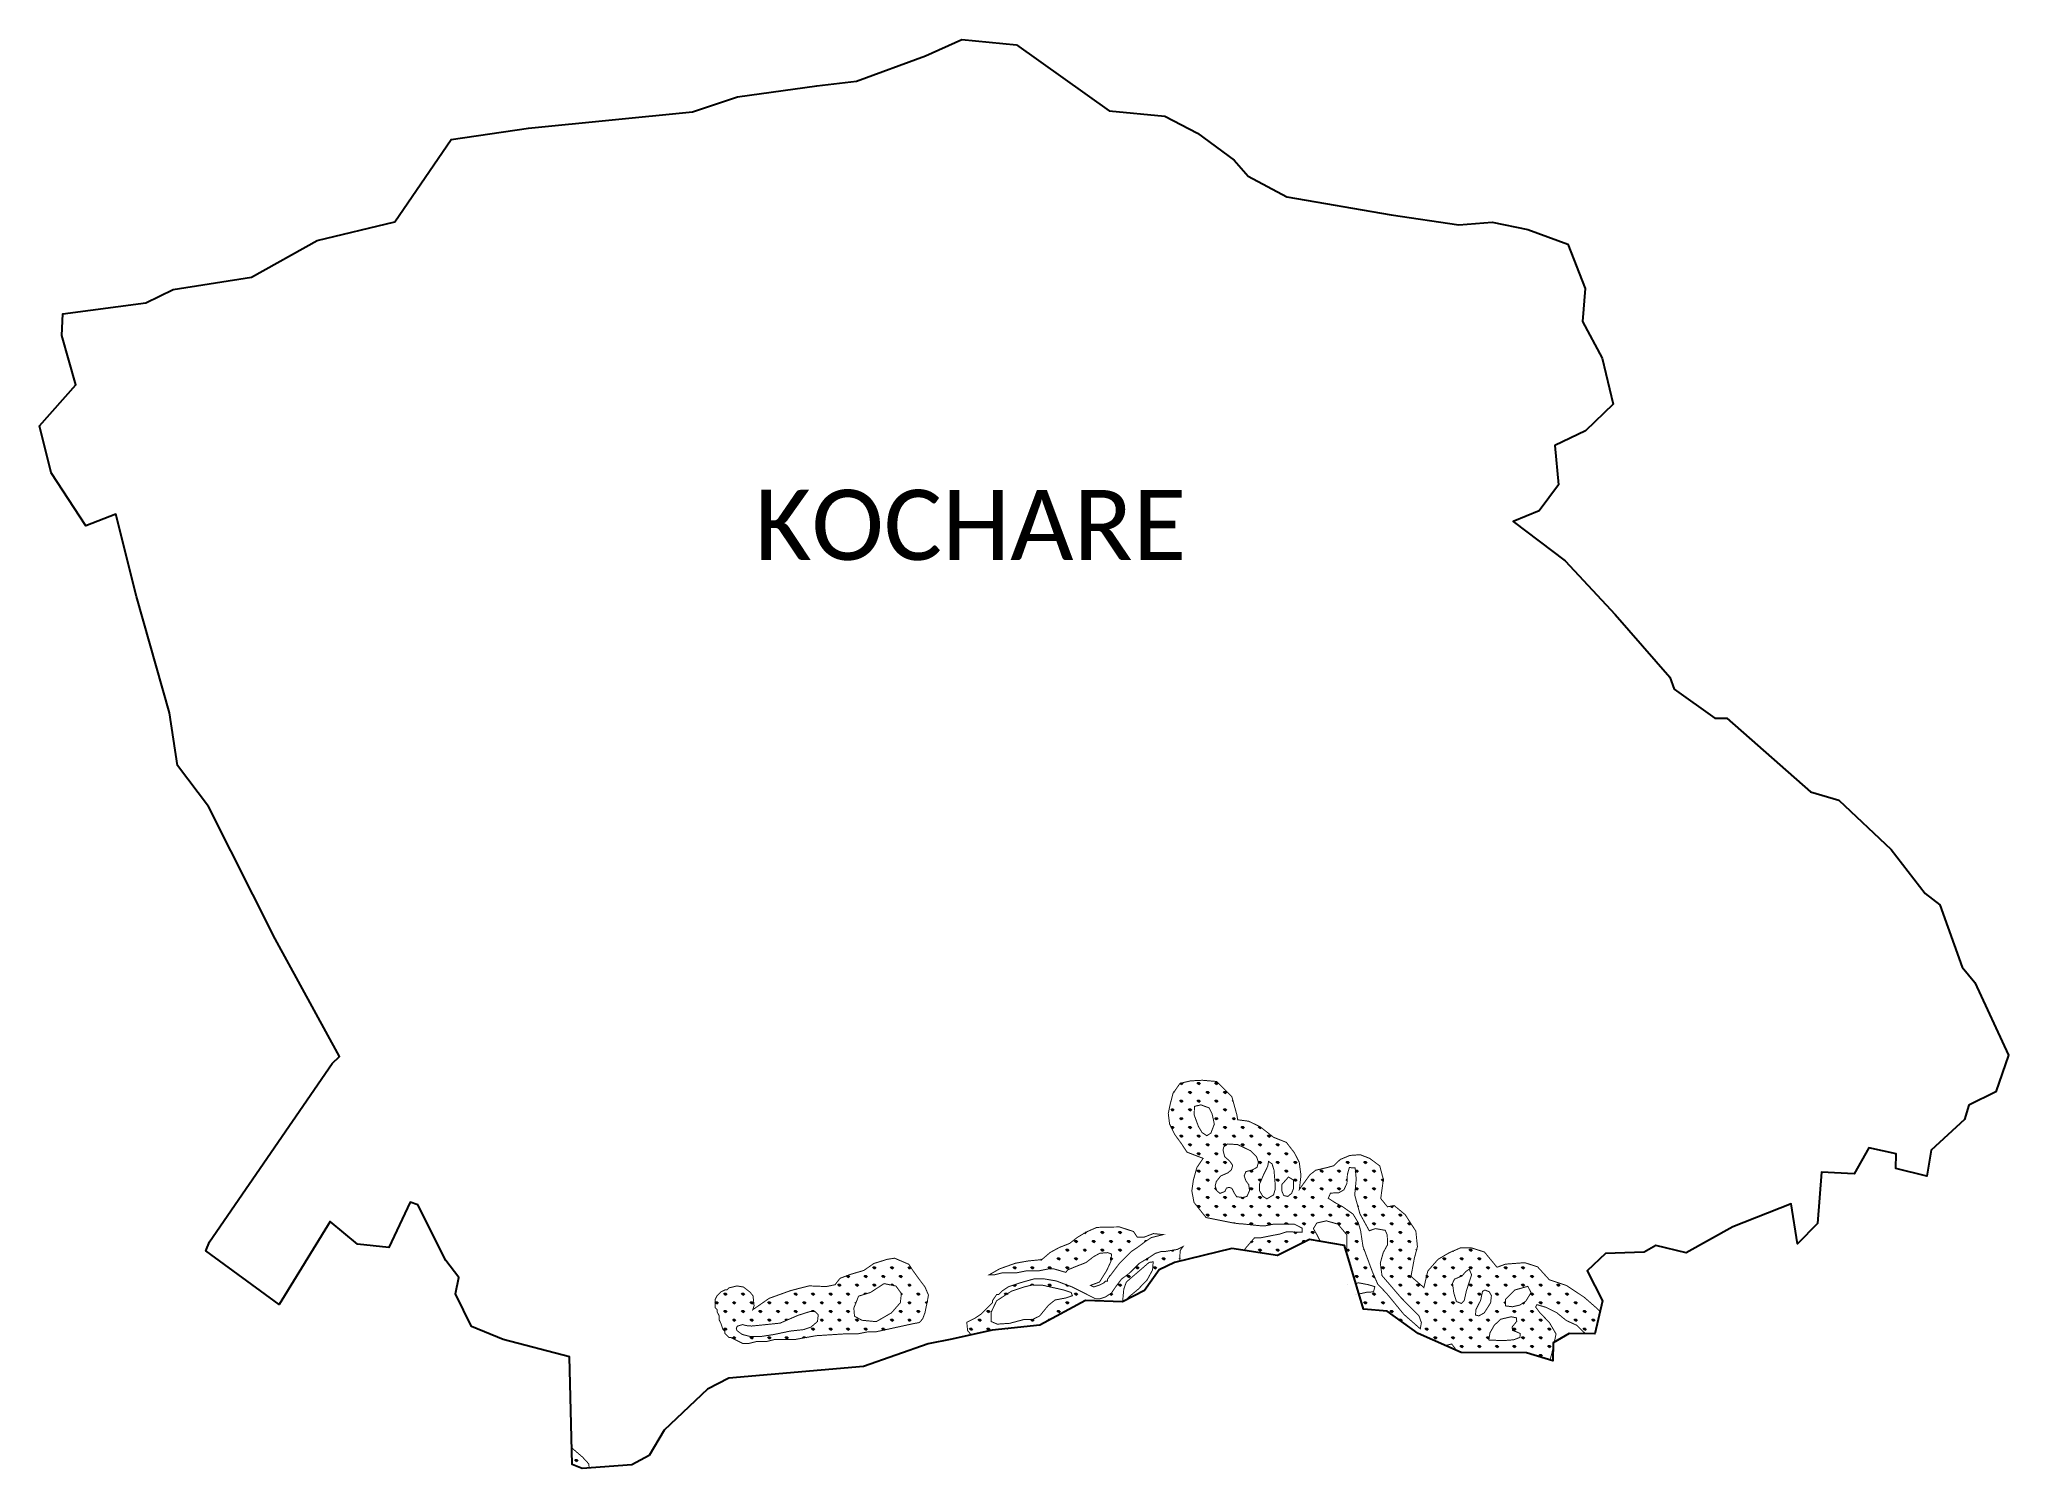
# Model space of a CAD drawing. Header units: metres. Extents: x 342825 to 346860, y 1762972 to 1765899.
import ezdxf

# ---------------------------------------------------------------- set-up
doc = ezdxf.new("R2010")
doc.units = ezdxf.units.M
doc.layers.add('MANGROOVES BUFFER ZONE', color=120, linetype='Continuous')
doc.layers.add('VILLAGE NAME', color=250, linetype='Continuous')

msp = doc.modelspace()

# ---------------------------------------------------------------- hatches: boundary and pattern name
at = {"layer": 'MANGROOVES BUFFER ZONE'}
h = msp.add_hatch(dxfattribs=at)
h.set_pattern_fill('GRASS', color=256)
h.paths.add_polyline_path([(345651.9, 1763284.4), (345656.8, 1763270.7), (345654.6, 1763257.9), (345620.9, 1763287.5), (345586.3, 1763329.6), (345567.3, 1763349.6), (345556.2, 1763375.3), (345537.1, 1763426.8), (345532.2, 1763459.6), (345527.3, 1763475.6), (345516.7, 1763493), (345496.7, 1763507.2), (345479, 1763517), (345466.1, 1763525.4), (345470.6, 1763536), (345487.4, 1763536.5), (345498.1, 1763542.7), (345504.3, 1763556), (345505.2, 1763574.1), (345509.2, 1763588.3), (345521.1, 1763587.4), (345523.3, 1763564.8), (345520.2, 1763532), (345530.9, 1763493.5), (345550, 1763458.8), (345562.8, 1763463.2), (345582.8, 1763459.7), (345586.8, 1763450.4), (345587.6, 1763430.4), (345578.8, 1763414.5), (345572.6, 1763392.7), (345576.1, 1763367), (345614.7, 1763322.1)], flags=16)
h.paths.add_polyline_path([(345723.2, 1763331.2), (345720.6, 1763351.2), (345724.6, 1763359.7), (345740.2, 1763366.3), (345747.7, 1763375.2), (345754.8, 1763380.1), (345759.7, 1763368.6), (345749.1, 1763336.1), (345744.6, 1763316), (345738.8, 1763309.8), (345728.6, 1763313.8)], flags=16)
h.paths.add_polyline_path([(345768.3, 1763296.9), (345778.1, 1763316), (345782.1, 1763334.7), (345787, 1763337.4), (345795.9, 1763333.8), (345800.3, 1763325.8), (345798.6, 1763311.1), (345785.6, 1763290.6), (345774.5, 1763284.4), (345767.8, 1763286.2)], flags=16)
h.paths.add_polyline_path([(345561.5, 1763344.3), (345558.7, 1763333.6), (345545.2, 1763332.9), (345529.6, 1763329.4), (345509, 1763328), (345498.3, 1763337.9), (345504.7, 1763348.5), (345528.2, 1763352.1), (345547.3, 1763348.5)], flags=16)
h.paths.add_polyline_path([(345797.3, 1763249.7), (345806.2, 1763265.3), (345819.5, 1763277.7), (345840.9, 1763282.6), (345851.6, 1763280.4), (345852.1, 1763273.3), (345842.7, 1763261.7), (345843.6, 1763254.6), (345850.3, 1763252.3), (345859.2, 1763248.3), (345858.7, 1763240.3), (345845.8, 1763235.4), (345824, 1763233.7), (345795, 1763235)], flags=16)
h.paths.add_polyline_path([(345829.4, 1763318.3), (345848.1, 1763337.4), (345874.8, 1763345), (345881.5, 1763332.1), (345870.8, 1763314.7), (345858.8, 1763306.7), (345843.6, 1763303.1), (345828.9, 1763304.9)], flags=16)
h.paths.add_polyline_path([(345493.2, 1763400.3), (345481.2, 1763387), (345460.8, 1763380.8), (345445.7, 1763387.4), (345447.5, 1763410.9), (345451.5, 1763433.1), (345443.5, 1763449.5), (345435.5, 1763463.2), (345442.6, 1763474.7), (345462.1, 1763479.1), (345485.6, 1763472.5), (345503.8, 1763450.8), (345504.3, 1763424.6)], flags=16)
h.paths.add_polyline_path([(345890.8, 1763302.6), (345893.5, 1763307.5), (345912.7, 1763301.7), (345934, 1763291), (345953.6, 1763275), (345975, 1763265.2), (345991.5, 1763249.2), (345994.2, 1763236.7), (345990.6, 1763220.3), (345981.3, 1763206.9), (345983.5, 1763186.4), (345991.5, 1763171.3), (345982.2, 1763158.4), (345958.5, 1763150.4), (345928.7, 1763148.1), (345908.7, 1763149.5), (345907.8, 1763159.7), (345911.3, 1763173.1), (345919.4, 1763190.9), (345923.8, 1763206.5), (345928.3, 1763226.9), (345932.7, 1763247.4), (345918.9, 1763271), (345899.8, 1763290.6)], flags=16)
h.paths.add_polyline_path([(345391.1, 1763535.7), (345383.2, 1763529.1), (345374.8, 1763530.9), (345370.8, 1763540.6), (345370.8, 1763553.4), (345384.5, 1763568.9), (345394.7, 1763562.7), (345395.1, 1763546.3)], flags=16)
h.paths.add_polyline_path([(345353.9, 1763532.2), (345340.2, 1763524.2), (345331.8, 1763529.5), (345325.1, 1763541), (345325.1, 1763554.3), (345333.6, 1763573.8), (345342, 1763591), (345343.7, 1763600.8), (345350.8, 1763595.9), (345354.8, 1763583.5), (345357, 1763557), (345357, 1763542.8)], flags=16)
h.paths.add_polyline_path([(345299.4, 1763529.1), (345290.6, 1763526.9), (345278.2, 1763528.6), (345273.7, 1763535.7), (345268.4, 1763545.9), (345262.7, 1763547.7), (345257.4, 1763546.3), (345254.3, 1763539.3), (345244.1, 1763535.3), (345237.4, 1763541), (345234.3, 1763550.8), (345236.5, 1763559.6), (345245.8, 1763571.1), (345260, 1763577.3), (345267.5, 1763583.5), (345270.2, 1763592.8), (345264, 1763601.6), (345253.8, 1763610.5), (345250.3, 1763624.2), (345252, 1763630.8), (345260, 1763636.6), (345280.4, 1763635.3), (345306.5, 1763622.9), (345318.9, 1763610.9), (345322.9, 1763599), (345320.2, 1763588.8), (345310, 1763583.1), (345297.2, 1763580), (345293.7, 1763571.1), (345297.6, 1763560.5), (345303, 1763553.4), (345304.7, 1763541)], flags=16)
h.paths.add_polyline_path([(345225.5, 1763658.8), (345217.1, 1763653.5), (345207.3, 1763660.1), (345199.8, 1763672.9), (345191.4, 1763695.9), (345191.8, 1763713.6), (345205.1, 1763716.7), (345221.9, 1763710.5), (345228.1, 1763698.1), (345232.6, 1763677.3)], flags=16)
h.paths.add_polyline_path([(346012.3, 1763247.7), (346022.9, 1763293.7), (346011.7, 1763304), (345990.1, 1763322.8), (345954.1, 1763346.6), (345918.9, 1763358.4), (345894.9, 1763384.9), (345868.5, 1763393.4), (345828.9, 1763390.4), (345811.8, 1763384), (345785.9, 1763415.3), (345759, 1763423.8), (345737, 1763423.8), (345713.3, 1763413.5), (345690.9, 1763400.3), (345670, 1763376.4), (345661.9, 1763342.4), (345635.5, 1763365.3), (345642.4, 1763402.5), (345648.7, 1763426.2), (345645.5, 1763457.9), (345623.6, 1763491.8), (345601.1, 1763510.4), (345587.3, 1763507.9), (345573.5, 1763524.8), (345578.9, 1763564), (345571.5, 1763591.7), (345551, 1763607), (345531.5, 1763614.6), (345510.2, 1763613.1), (345490.6, 1763604.9), (345477.1, 1763592), (345463.8, 1763588.3), (345440.2, 1763582.8), (345428.2, 1763573.3), (345406.8, 1763543.5), (345410.1, 1763572.3), (345406.6, 1763599), (345396.6, 1763618.6), (345380.3, 1763639.8), (345354, 1763650.3), (345326.4, 1763671.9), (345302.9, 1763683.2), (345280.4, 1763686.2), (345278.8, 1763696.2), (345268.5, 1763733.3), (345237.5, 1763764.6), (345207.9, 1763767.1), (345184.3, 1763765.9), (345162.3, 1763760.8), (345147.9, 1763740.1), (345142.2, 1763718.1), (345138.2, 1763699), (345140.9, 1763677.4), (345151.6, 1763655.8), (345164.8, 1763637.8), (345176.7, 1763619.8), (345209.6, 1763607.1), (345196.8, 1763588.3), (345189.7, 1763562.8), (345186.5, 1763540.5), (345190.9, 1763516.9), (345215.6, 1763485.9), (345270.2, 1763474.9), (345286.4, 1763472.8), (345290.5, 1763472.8), (345331.1, 1763468.6), (345335.2, 1763468.6), (345355.5, 1763472.6), (345367.7, 1763472.6), (345379.8, 1763472.6), (345383.9, 1763472.6), (345396.1, 1763472.5), (345404.2, 1763468.4), (345412.3, 1763464.3), (345412.3, 1763460.3), (345412.3, 1763456.2), (345404.2, 1763456.2), (345392, 1763456.3), (345379.8, 1763456.3), (345367.6, 1763452.3), (345347.3, 1763448.3), (345327, 1763444.3), (345314.8, 1763444.3), (345296.4, 1763422.9), (345293.8, 1763418.6), (345362.1, 1763408.4), (345427.7, 1763440.7), (345449.6, 1763436.9), (345451.5, 1763433.1), (345447.5, 1763410.9), (345445.7, 1763387.4), (345460.8, 1763380.8), (345481.2, 1763387), (345493.2, 1763400.3), (345501.9, 1763419.4), (345522.2, 1763351.2), (345504.7, 1763348.5), (345498.3, 1763337.9), (345509, 1763328), (345528.7, 1763329.3), (345538.1, 1763298), (345586.7, 1763293.9), (345650, 1763248.4), (345706.3, 1763223.7), (345719, 1763226.8), (345727.8, 1763215.1), (345728.5, 1763214), (345738.6, 1763209.5), (345872, 1763208.8), (345920.3, 1763194.2), (345919.4, 1763190.9), (345911.3, 1763173.1), (345907.8, 1763159.7), (345908.7, 1763149.5), (345928.7, 1763148.1), (345958.5, 1763150.4), (345982.2, 1763158.4), (345991.5, 1763171.3), (345983.5, 1763186.4), (345981.3, 1763206.9), (345990.6, 1763220.3), (345994.2, 1763236.7), (345991.8, 1763248.1)])
h = msp.add_hatch(dxfattribs=at)
h.set_pattern_fill('GRASS', color=256)
h.paths.add_polyline_path([(345091.4, 1763436.8), (345103.6, 1763444.9), (345119.8, 1763448.9), (345128, 1763450.9), (345107.7, 1763453), (345089.2, 1763445.9), (345074.9, 1763445.5), (345067.1, 1763457.2), (345038.4, 1763466.6), (345009.1, 1763466.3), (344991.6, 1763465.6), (344970.9, 1763456.5), (344952.3, 1763445.5), (344936, 1763432.8), (344914.9, 1763424.5), (344896.2, 1763414.3), (344879.1, 1763399.7), (344850.9, 1763396.9), (344825.1, 1763392.3), (344792.7, 1763380.8), (344771.5, 1763368.7), (344782.5, 1763368.7), (344798.8, 1763372.7), (344806.9, 1763372.6), (344827.2, 1763372.6), (344847.5, 1763376.6), (344871.9, 1763376.5), (344892.2, 1763380.5), (344904.4, 1763380.5), (344928.3, 1763373.6), (344932.5, 1763378.8), (344949.3, 1763385.7), (344969.7, 1763393.7), (344985.4, 1763405.8), (344997.8, 1763412.7), (345014.1, 1763414), (345022.1, 1763411), (345020.4, 1763395.3), (345012.1, 1763377.4), (344997.3, 1763353.7), (344979, 1763347), (344985.5, 1763343.7), (344997.7, 1763347.7), (345005.9, 1763351.8), (345009.9, 1763355.8), (345014, 1763355.8), (345014, 1763359.9), (345026.2, 1763376.1), (345038.5, 1763392.3), (345054.8, 1763408.5), (345062.9, 1763416.6), (345075.1, 1763424.7)])
h = msp.add_hatch(dxfattribs=at)
h.set_pattern_fill('GRASS', color=256)
h.paths.add_polyline_path([(345057.6, 1763323.2), (345045.3, 1763311.7), (345045.3, 1763320.1), (345047.1, 1763339.4), (345052.4, 1763353.9), (345098.9, 1763393.9), (345107.3, 1763395.2), (345106, 1763378.5), (345095, 1763358.3), (345077.4, 1763339.8)], flags=16)
h.paths.add_polyline_path([(344941.9, 1763325.8), (344927.8, 1763321), (344906.3, 1763317), (344892.7, 1763306.1), (344874.7, 1763284.2), (344859.4, 1763276.7), (344843.1, 1763277.1), (344813.3, 1763269.2), (344787.9, 1763267.5), (344775.6, 1763272.8), (344775.6, 1763292.5), (344786.5, 1763315.3), (344816.8, 1763335), (344843.1, 1763343.8), (344859.8, 1763347.7), (344880.4, 1763347.3), (344895.8, 1763343.8), (344923, 1763337.7), (344939.2, 1763332.4)], flags=16)
h.paths.add_polyline_path([(345151.3, 1763393.8), (345161.7, 1763396.4), (345162.5, 1763418), (345168.5, 1763426.5), (345156.3, 1763420.4), (345131.9, 1763416.4), (345123.8, 1763416.4), (345111.6, 1763412.4), (345099.4, 1763404.3), (345079.1, 1763392.2), (345058.7, 1763371.9), (345042.4, 1763359.8), (345030.2, 1763343.6), (345022, 1763331.4), (345009.8, 1763323.3), (344997.6, 1763319.3), (344989.5, 1763319.3), (344981.4, 1763323.4), (344957.1, 1763335.7), (344940.9, 1763343.8), (344908.4, 1763356.1), (344884, 1763360.2), (344863.7, 1763360.3), (344835.3, 1763352.3), (344823.1, 1763348.2), (344810.9, 1763344.2), (344798.7, 1763336.1), (344790.5, 1763328), (344786.5, 1763328), (344778.3, 1763315.9), (344778.3, 1763311.8), (344766.1, 1763299.6), (344753.9, 1763287.5), (344741.7, 1763279.4), (344725.4, 1763271.3), (344727.1, 1763254.3), (344734.4, 1763245.6), (344777.4, 1763255.1), (344874.8, 1763265.4), (344968.4, 1763315.7), (345044.2, 1763312.9), (345089.7, 1763336.6), (345119.3, 1763378.8)])
h = msp.add_hatch(dxfattribs=at)
h.set_pattern_fill('GRASS', color=256)
h.paths.add_polyline_path([(344627.7, 1763359.7), (344614.8, 1763377.6), (344606.8, 1763390.1), (344577.4, 1763402.6), (344562, 1763400.2), (344534.9, 1763391.7), (344514.5, 1763377.5), (344487.6, 1763369.6), (344465.7, 1763361.4), (344455.5, 1763348.2), (344437.3, 1763344.5), (344402.3, 1763345.9), (344365.1, 1763336.4), (344320.6, 1763320.4), (344286.9, 1763297), (344289.6, 1763305.3), (344287.5, 1763325.4), (344281.4, 1763333), (344267.8, 1763343.6), (344254.5, 1763345.8), (344238.2, 1763341.8), (344234.2, 1763337.7), (344230.1, 1763337.7), (344222, 1763333.7), (344217.9, 1763329.6), (344213.8, 1763325.6), (344209.7, 1763317.5), (344209.7, 1763309.4), (344209.7, 1763301.2), (344213.8, 1763297.2), (344213.7, 1763293.1), (344217.8, 1763285), (344217.8, 1763276.8), (344221.8, 1763268.7), (344225.8, 1763256.5), (344229.9, 1763252.4), (344229.9, 1763248.4), (344238, 1763240.2), (344242, 1763240.2), (344250.1, 1763236.1), (344258.2, 1763232), (344266.4, 1763228), (344278.5, 1763227.9), (344294.8, 1763231.9), (344307, 1763231.9), (344315.1, 1763231.9), (344331.4, 1763235.9), (344335.4, 1763235.9), (344372, 1763235.8), (344416.7, 1763243.8), (344477.6, 1763247.7), (344502, 1763247.6), (344522.3, 1763251.6), (344538.5, 1763251.6), (344575.1, 1763259.6), (344611.7, 1763267.6), (344628.5, 1763270.9), (344635, 1763278.4), (344639.8, 1763291.1), (344644.7, 1763314.8), (344646.9, 1763327.1), (344639.7, 1763343.8)])
h.paths.add_polyline_path([(344528.1, 1763332.4), (344555.9, 1763350.5), (344580.2, 1763345.6), (344591.4, 1763330.3), (344589.3, 1763311.5), (344571.2, 1763290.7), (344539.9, 1763272.6), (344510.7, 1763275.4), (344495.4, 1763283.7), (344494, 1763300.4), (344503.7, 1763324.8)], flags=16)
h.paths.add_polyline_path([(344421.1, 1763286.5), (344419.5, 1763272.9), (344406.2, 1763261.5), (344391.3, 1763256.3), (344363.8, 1763253.3), (344330.6, 1763246.3), (344304, 1763242.2), (344283.1, 1763241.9), (344265.1, 1763246.5), (344254.5, 1763254.4), (344253.2, 1763259.3), (344255.4, 1763263.4), (344266.2, 1763266.6), (344273.6, 1763264.5), (344284.4, 1763263.6), (344304, 1763265.5), (344343.1, 1763269.6), (344379.3, 1763285.4), (344403.8, 1763293.2), (344414.9, 1763293.2)], flags=16)
h = msp.add_hatch(dxfattribs=at)
h.set_pattern_fill('GRASS', color=256)
h.paths.add_polyline_path([(343937.6, 1762971.5), (343951.9, 1762972.6), (343950.8, 1762981.4), (343938.1, 1762995.2), (343916.5, 1763013.7), (343915.8, 1763014.3), (343916.6, 1762980.1)])

# ---------------------------------------------------------------- linework, layer by layer
at = {"color": 3}
for points in [[(344827.4, 1765888.5), (345017.3, 1765752.9), (345131.4, 1765742.2), (345198.1, 1765707.3), (345273.3, 1765651.7), (345302.1, 1765619), (345381.4, 1765577.2), (345595.2, 1765539.9), (345733.2, 1765519.7), (345801.9, 1765524.9), (345874.8, 1765509.7), (345956.6, 1765480), (345992.2, 1765388.9), (345987.2, 1765321.8), (346027.2, 1765246.4), (346050, 1765151.9), (345992.9, 1765097.7), (345930.1, 1765067.6), (345937.7, 1764987.2), (345898.2, 1764933.3), (345844.7, 1764912), (345951.4, 1764831.1), (346054.1, 1764721.6), (346165.8, 1764593.1), (346175, 1764568.2), (346258.3, 1764508.8), (346282.9, 1764509.1), (346453.8, 1764358.3), (346511.8, 1764340.6), (346619.4, 1764239.9), (346688.8, 1764149.4), (346719.2, 1764126.6), (346764.5, 1763999.1), (346790.4, 1763967.3), (346859.9, 1763818.7), (346834, 1763743.3), (346778.4, 1763716.2), (346769.8, 1763686.4), (346700.9, 1763623.9), (346692.5, 1763570.4), (346628.5, 1763586.2), (346629.2, 1763616.3), (346573.2, 1763628.9), (346543.4, 1763575.2), (346476.4, 1763579.1), (346468.1, 1763473.4), (346427.4, 1763432.2), (346414.5, 1763514.2), (346295.1, 1763466.9), (346199, 1763413.6), (346137, 1763428.3), (346113, 1763415.2), (346034.1, 1763412.4), (345996.6, 1763376.7), (346027.8, 1763315), (346012.3, 1763247.7), (345959.3, 1763248.6), (345927, 1763229.5), (345926.4, 1763192.4), (345872, 1763208.8), (345738.6, 1763209.5), (345650, 1763248.4), (345586.7, 1763293.9), (345538.1, 1763298), (345499.2, 1763428.3), (345427.7, 1763440.7), (345362.1, 1763408.4), (345268.7, 1763422.4), (345151.3, 1763393.8), (345119.3, 1763378.8), (345089.7, 1763336.6), (345044.2, 1763312.9), (344968.4, 1763315.7), (344874.8, 1763265.4), (344777.4, 1763255.1), (344694.9, 1763236.9), (344646, 1763227.5), (344514, 1763180.9), (344237.8, 1763156.7), (344194, 1763134.2), (344105.2, 1763050.1), (344075, 1762998.2), (344039.4, 1762979.2), (343937.6, 1762971.5), (343916.6, 1762980.1), (343911.5, 1763200.3), (343775.5, 1763236.2), (343710.9, 1763262.5), (343678.1, 1763329.4), (343684.9, 1763362.9), (343657.8, 1763397.7), (343600.9, 1763511.7), (343585, 1763517.3), (343541.3, 1763424.6), (343476.9, 1763431.3), (343420.8, 1763478.1), (343316.5, 1763307.8), (343166.6, 1763417.8), (343174, 1763435.8), (343424.9, 1763801.2), (343440.3, 1763815.6), (343308.4, 1764057.1), (343171.8, 1764327.7), (343108.1, 1764411.6), (343091.7, 1764519.5), (343024.5, 1764758.3), (342982, 1764927.1), (342920.6, 1764903), (342849.6, 1765011.2), (342825.4, 1765107.9), (342899.9, 1765191.9), (342871.2, 1765292.6), (342873.4, 1765336.9), (343043.4, 1765359.6), (343099.3, 1765386.8), (343260, 1765412.3), (343394.3, 1765487.7), (343553.3, 1765525.6), (343668.7, 1765694.5), (343827.3, 1765717.7), (344163.8, 1765751), (344256, 1765781.7), (344418.4, 1765804), (344499.6, 1765814), (344640.6, 1765865.7), (344715.5, 1765899.4)], [(344715.5, 1765899.4), (344827.4, 1765888.5)]]:
    msp.add_lwpolyline(points, dxfattribs=at)
at = {"layer": 'MANGROOVES BUFFER ZONE', "const_width": 2}
for points in [[(346022.9, 1763293.7), (346011.7, 1763304), (345990.1, 1763322.8), (345954.1, 1763346.6), (345918.9, 1763358.4), (345894.9, 1763384.9), (345868.5, 1763393.4), (345828.9, 1763390.4), (345811.8, 1763384), (345785.9, 1763415.3), (345759, 1763423.8), (345737, 1763423.8), (345713.3, 1763413.5), (345690.9, 1763400.3), (345670, 1763376.4), (345661.9, 1763342.4), (345635.5, 1763365.3), (345642.4, 1763402.5), (345648.7, 1763426.2), (345645.5, 1763457.9), (345623.6, 1763491.8), (345601.1, 1763510.4), (345587.3, 1763507.9), (345573.5, 1763524.8), (345578.9, 1763564), (345571.5, 1763591.7), (345551, 1763607), (345531.5, 1763614.6), (345510.2, 1763613.1), (345490.6, 1763604.9), (345477.1, 1763592), (345463.8, 1763588.3), (345440.2, 1763582.8), (345428.2, 1763573.3), (345406.8, 1763543.5), (345410.1, 1763572.3), (345406.6, 1763599), (345396.6, 1763618.6), (345380.3, 1763639.8), (345354, 1763650.3), (345326.4, 1763671.9), (345302.9, 1763683.2), (345280.4, 1763686.2), (345278.8, 1763696.2), (345268.5, 1763733.3), (345237.5, 1763764.6), (345207.9, 1763767.1), (345184.3, 1763765.9), (345162.3, 1763760.8), (345147.9, 1763740.1), (345142.2, 1763718.1), (345138.2, 1763699), (345140.9, 1763677.4), (345151.6, 1763655.8), (345164.8, 1763637.8), (345176.7, 1763619.8), (345209.6, 1763607.1), (345196.8, 1763588.3), (345189.7, 1763562.8), (345186.5, 1763540.5), (345190.9, 1763516.9), (345215.6, 1763485.9), (345270.2, 1763474.9), (345286.4, 1763472.8), (345290.5, 1763472.8), (345331.1, 1763468.6), (345335.2, 1763468.6), (345355.5, 1763472.6), (345367.7, 1763472.6), (345379.8, 1763472.6), (345383.9, 1763472.6), (345396.1, 1763472.5), (345404.2, 1763468.4), (345412.3, 1763464.3), (345412.3, 1763460.3), (345412.3, 1763456.2), (345404.2, 1763456.2), (345392, 1763456.3), (345379.8, 1763456.3), (345367.6, 1763452.3), (345347.3, 1763448.3), (345327, 1763444.3), (345314.8, 1763444.3), (345296.4, 1763422.9), (345293.8, 1763418.6)], [(345449.6, 1763436.9), (345443.5, 1763449.5), (345435.5, 1763463.2), (345442.6, 1763474.7), (345462.1, 1763479.1), (345485.6, 1763472.5), (345503.8, 1763450.8), (345504.3, 1763424.6), (345501.9, 1763419.4)], [(345161.7, 1763396.4), (345162.5, 1763418), (345168.5, 1763426.5), (345156.3, 1763420.4), (345131.9, 1763416.4), (345123.8, 1763416.4), (345111.6, 1763412.4), (345099.4, 1763404.3), (345079.1, 1763392.2), (345058.7, 1763371.9), (345042.4, 1763359.8), (345030.2, 1763343.6), (345022, 1763331.4), (345009.8, 1763323.3), (344997.6, 1763319.3), (344989.5, 1763319.3), (344981.4, 1763323.4), (344957.1, 1763335.7), (344940.9, 1763343.8), (344908.4, 1763356.1), (344884, 1763360.2), (344863.7, 1763360.3), (344835.3, 1763352.3), (344823.1, 1763348.2), (344810.9, 1763344.2), (344798.7, 1763336.1), (344790.5, 1763328), (344786.5, 1763328), (344778.3, 1763315.9), (344778.3, 1763311.8), (344766.1, 1763299.6), (344753.9, 1763287.5), (344741.7, 1763279.4), (344725.4, 1763271.3), (344727.1, 1763254.3), (344734.4, 1763245.6)], [(345045.3, 1763313.5), (345045.3, 1763320.1), (345047.1, 1763339.4), (345052.4, 1763353.9), (345098.9, 1763393.9), (345107.3, 1763395.2), (345106, 1763378.5), (345095, 1763358.3), (345077.4, 1763339.8), (345057.6, 1763323.2), (345049.7, 1763315.8)], [(345522.2, 1763351.2), (345528.2, 1763352.1), (345547.3, 1763348.5), (345561.5, 1763344.3), (345558.7, 1763333.6), (345545.2, 1763332.9), (345529.6, 1763329.4), (345528.7, 1763329.3)], [(345929.1, 1763230.7), (345932.7, 1763247.4), (345918.9, 1763271), (345899.8, 1763290.6), (345890.8, 1763302.6), (345893.5, 1763307.5), (345912.7, 1763301.7), (345934, 1763291), (345953.6, 1763275), (345975, 1763265.2), (345991.5, 1763249.2), (345991.8, 1763248.1)], [(345706.3, 1763223.7), (345719, 1763226.8), (345727.8, 1763215.1), (345728.5, 1763214)], [(345920.3, 1763194.2), (345923.8, 1763206.5), (345926.9, 1763220.6)], [(343951.9, 1762972.6), (343950.8, 1762981.4), (343938.1, 1762995.2), (343916.5, 1763013.7), (343915.8, 1763014.3)]]:
    msp.add_lwpolyline(points, dxfattribs=at)
for points in [[(345225.5, 1763658.8), (345217.1, 1763653.5), (345207.3, 1763660.1), (345199.8, 1763672.9), (345191.4, 1763695.9), (345191.8, 1763713.6), (345205.1, 1763716.7), (345221.9, 1763710.5), (345228.1, 1763698.1), (345232.6, 1763677.3), (345225.5, 1763658.8)], [(345299.4, 1763529.1), (345290.6, 1763526.9), (345278.2, 1763528.6), (345273.7, 1763535.7), (345268.4, 1763545.9), (345262.7, 1763547.7), (345257.4, 1763546.3), (345254.3, 1763539.3), (345244.1, 1763535.3), (345237.4, 1763541), (345234.3, 1763550.8), (345236.5, 1763559.6), (345245.8, 1763571.1), (345260, 1763577.3), (345267.5, 1763583.5), (345270.2, 1763592.8), (345264, 1763601.6), (345253.8, 1763610.5), (345250.3, 1763624.2), (345252, 1763630.8), (345260, 1763636.6), (345280.4, 1763635.3), (345306.5, 1763622.9), (345318.9, 1763610.9), (345322.9, 1763599), (345320.2, 1763588.8), (345310, 1763583.1), (345297.2, 1763580), (345293.7, 1763571.1), (345297.6, 1763560.5), (345303, 1763553.4), (345304.7, 1763541), (345299.4, 1763529.1)], [(345353.9, 1763532.2), (345340.2, 1763524.2), (345331.8, 1763529.5), (345325.1, 1763541), (345325.1, 1763554.3), (345333.6, 1763573.8), (345342, 1763591), (345343.7, 1763600.8), (345350.8, 1763595.9), (345354.8, 1763583.5), (345357, 1763557), (345357, 1763542.8), (345353.9, 1763532.2)], [(345651.9, 1763284.4), (345656.8, 1763270.7), (345654.6, 1763257.9), (345620.9, 1763287.5), (345586.3, 1763329.6), (345567.3, 1763349.6), (345556.2, 1763375.3), (345537.1, 1763426.8), (345532.2, 1763459.6), (345527.3, 1763475.6), (345516.7, 1763493), (345496.7, 1763507.2), (345479, 1763517), (345466.1, 1763525.4), (345470.6, 1763536), (345487.4, 1763536.5), (345498.1, 1763542.7), (345504.3, 1763556), (345505.2, 1763574.1), (345509.2, 1763588.3), (345521.1, 1763587.4), (345523.3, 1763564.8), (345520.2, 1763532), (345530.9, 1763493.5), (345550, 1763458.8), (345562.8, 1763463.2), (345582.8, 1763459.7), (345586.8, 1763450.4), (345587.6, 1763430.4), (345578.8, 1763414.5), (345572.6, 1763392.7), (345576.1, 1763367), (345614.7, 1763322.1), (345651.9, 1763284.4)], [(345391.1, 1763535.7), (345383.2, 1763529.1), (345374.8, 1763530.9), (345370.8, 1763540.6), (345370.8, 1763553.4), (345384.5, 1763568.9), (345394.7, 1763562.7), (345395.1, 1763546.3), (345391.1, 1763535.7)], [(345091.4, 1763436.8), (345103.6, 1763444.9), (345119.8, 1763448.9), (345128, 1763450.9), (345107.7, 1763453), (345089.2, 1763445.9), (345074.9, 1763445.5), (345067.1, 1763457.2), (345038.4, 1763466.6), (345009.1, 1763466.3), (344991.6, 1763465.6), (344970.9, 1763456.5), (344952.3, 1763445.5), (344936, 1763432.8), (344914.9, 1763424.5), (344896.2, 1763414.3), (344879.1, 1763399.7), (344850.9, 1763396.9), (344825.1, 1763392.3), (344792.7, 1763380.8), (344771.5, 1763368.7), (344782.5, 1763368.7), (344798.8, 1763372.7), (344806.9, 1763372.6), (344827.2, 1763372.6), (344847.5, 1763376.6), (344871.9, 1763376.5), (344892.2, 1763380.5), (344904.4, 1763380.5), (344928.3, 1763373.6), (344932.5, 1763378.8), (344949.3, 1763385.7), (344969.7, 1763393.7), (344985.4, 1763405.8), (344997.8, 1763412.7), (345014.1, 1763414), (345022.1, 1763411), (345020.4, 1763395.3), (345012.1, 1763377.4), (344997.3, 1763353.7), (344979, 1763347), (344985.5, 1763343.7), (344997.7, 1763347.7), (345005.9, 1763351.8), (345009.9, 1763355.8), (345014, 1763355.8), (345014, 1763359.9), (345026.2, 1763376.1), (345038.5, 1763392.3), (345054.8, 1763408.5), (345062.9, 1763416.6), (345075.1, 1763424.7), (345091.4, 1763436.8)], [(344627.7, 1763359.7), (344614.8, 1763377.6), (344606.8, 1763390.1), (344577.4, 1763402.6), (344562, 1763400.2), (344534.9, 1763391.7), (344514.5, 1763377.5), (344487.6, 1763369.6), (344465.7, 1763361.4), (344455.5, 1763348.2), (344437.3, 1763344.5), (344402.3, 1763345.9), (344365.1, 1763336.4), (344320.6, 1763320.4), (344286.9, 1763297), (344289.6, 1763305.3), (344287.5, 1763325.4), (344281.4, 1763333), (344267.8, 1763343.6), (344254.5, 1763345.8), (344238.2, 1763341.8), (344234.2, 1763337.7), (344230.1, 1763337.7), (344222, 1763333.7), (344217.9, 1763329.6), (344213.8, 1763325.6), (344209.7, 1763317.5), (344209.7, 1763309.4), (344209.7, 1763301.2), (344213.8, 1763297.2), (344213.7, 1763293.1), (344217.8, 1763285), (344217.8, 1763276.8), (344221.8, 1763268.7), (344225.8, 1763256.5), (344229.9, 1763252.4), (344229.9, 1763248.4), (344238, 1763240.2), (344242, 1763240.2), (344250.1, 1763236.1), (344258.2, 1763232), (344266.4, 1763228), (344278.5, 1763227.9), (344294.8, 1763231.9), (344307, 1763231.9), (344315.1, 1763231.9), (344331.4, 1763235.9), (344335.4, 1763235.9), (344372, 1763235.8), (344416.7, 1763243.8), (344477.6, 1763247.7), (344502, 1763247.6), (344522.3, 1763251.6), (344538.5, 1763251.6), (344575.1, 1763259.6), (344611.7, 1763267.6), (344628.5, 1763270.9), (344635, 1763278.4), (344639.8, 1763291.1), (344644.7, 1763314.8), (344646.9, 1763327.1), (344639.7, 1763343.8), (344627.7, 1763359.7)], [(345723.2, 1763331.2), (345720.6, 1763351.2), (345724.6, 1763359.7), (345740.2, 1763366.3), (345747.7, 1763375.2), (345754.8, 1763380.1), (345759.7, 1763368.6), (345749.1, 1763336.1), (345744.6, 1763316), (345738.8, 1763309.8), (345728.6, 1763313.8), (345723.2, 1763331.2)], [(344528.1, 1763332.4), (344555.9, 1763350.5), (344580.2, 1763345.6), (344591.4, 1763330.3), (344589.3, 1763311.5), (344571.2, 1763290.7), (344539.9, 1763272.6), (344510.7, 1763275.4), (344495.4, 1763283.7), (344494, 1763300.4), (344503.7, 1763324.8), (344528.1, 1763332.4)], [(344941.9, 1763325.8), (344927.8, 1763321), (344906.3, 1763317), (344892.7, 1763306.1), (344874.7, 1763284.2), (344859.4, 1763276.7), (344843.1, 1763277.1), (344813.3, 1763269.2), (344787.9, 1763267.5), (344775.6, 1763272.8), (344775.6, 1763292.5), (344786.5, 1763315.3), (344816.8, 1763335), (344843.1, 1763343.8), (344859.8, 1763347.7), (344880.4, 1763347.3), (344895.8, 1763343.8), (344923, 1763337.7), (344939.2, 1763332.4), (344941.9, 1763325.8)], [(345768.3, 1763296.9), (345778.1, 1763316), (345782.1, 1763334.7), (345787, 1763337.4), (345795.9, 1763333.8), (345800.3, 1763325.8), (345798.6, 1763311.1), (345785.6, 1763290.6), (345774.5, 1763284.4), (345767.8, 1763286.2), (345768.3, 1763296.9)], [(345829.4, 1763318.3), (345848.1, 1763337.4), (345874.8, 1763345), (345881.5, 1763332.1), (345870.8, 1763314.7), (345858.8, 1763306.7), (345843.6, 1763303.1), (345828.9, 1763304.9), (345829.4, 1763318.3)], [(344421.1, 1763286.5), (344419.5, 1763272.9), (344406.2, 1763261.5), (344391.3, 1763256.3), (344363.8, 1763253.3), (344330.6, 1763246.3), (344304, 1763242.2), (344283.1, 1763241.9), (344265.1, 1763246.5), (344254.5, 1763254.4), (344253.2, 1763259.3), (344255.4, 1763263.4), (344266.2, 1763266.6), (344273.6, 1763264.5), (344284.4, 1763263.6), (344304, 1763265.5), (344343.1, 1763269.6), (344379.3, 1763285.4), (344403.8, 1763293.2), (344414.9, 1763293.2), (344421.1, 1763286.5)], [(345797.3, 1763249.7), (345806.2, 1763265.3), (345819.5, 1763277.7), (345840.9, 1763282.6), (345851.6, 1763280.4), (345852.1, 1763273.3), (345842.7, 1763261.7), (345843.6, 1763254.6), (345850.3, 1763252.3), (345859.2, 1763248.3), (345858.7, 1763240.3), (345845.8, 1763235.4), (345824, 1763233.7), (345795, 1763235), (345797.3, 1763249.7)]]:
    msp.add_lwpolyline(points, close=True, dxfattribs=at)

# ---------------------------------------------------------------- texts
at = {"layer": 'VILLAGE NAME', "insert": (344290.8, 1764976.8), "char_height": 143.7, "attachment_point": 1, "rotation": 359.9793}
msp.add_mtext_dynamic_manual_height_columns('{\\fCalibri|b0|i0|c0|p34;KOCHARE}', width=1418, gutter_width=718.5, heights=[0], dxfattribs=at)
msp.add_mtext_dynamic_manual_height_columns('{\\fCalibri|b0|i0|c0|p34;KOCHARE}', width=1418, gutter_width=718.5, heights=[0], dxfattribs=at)

doc.saveas('drawing.dxf')
